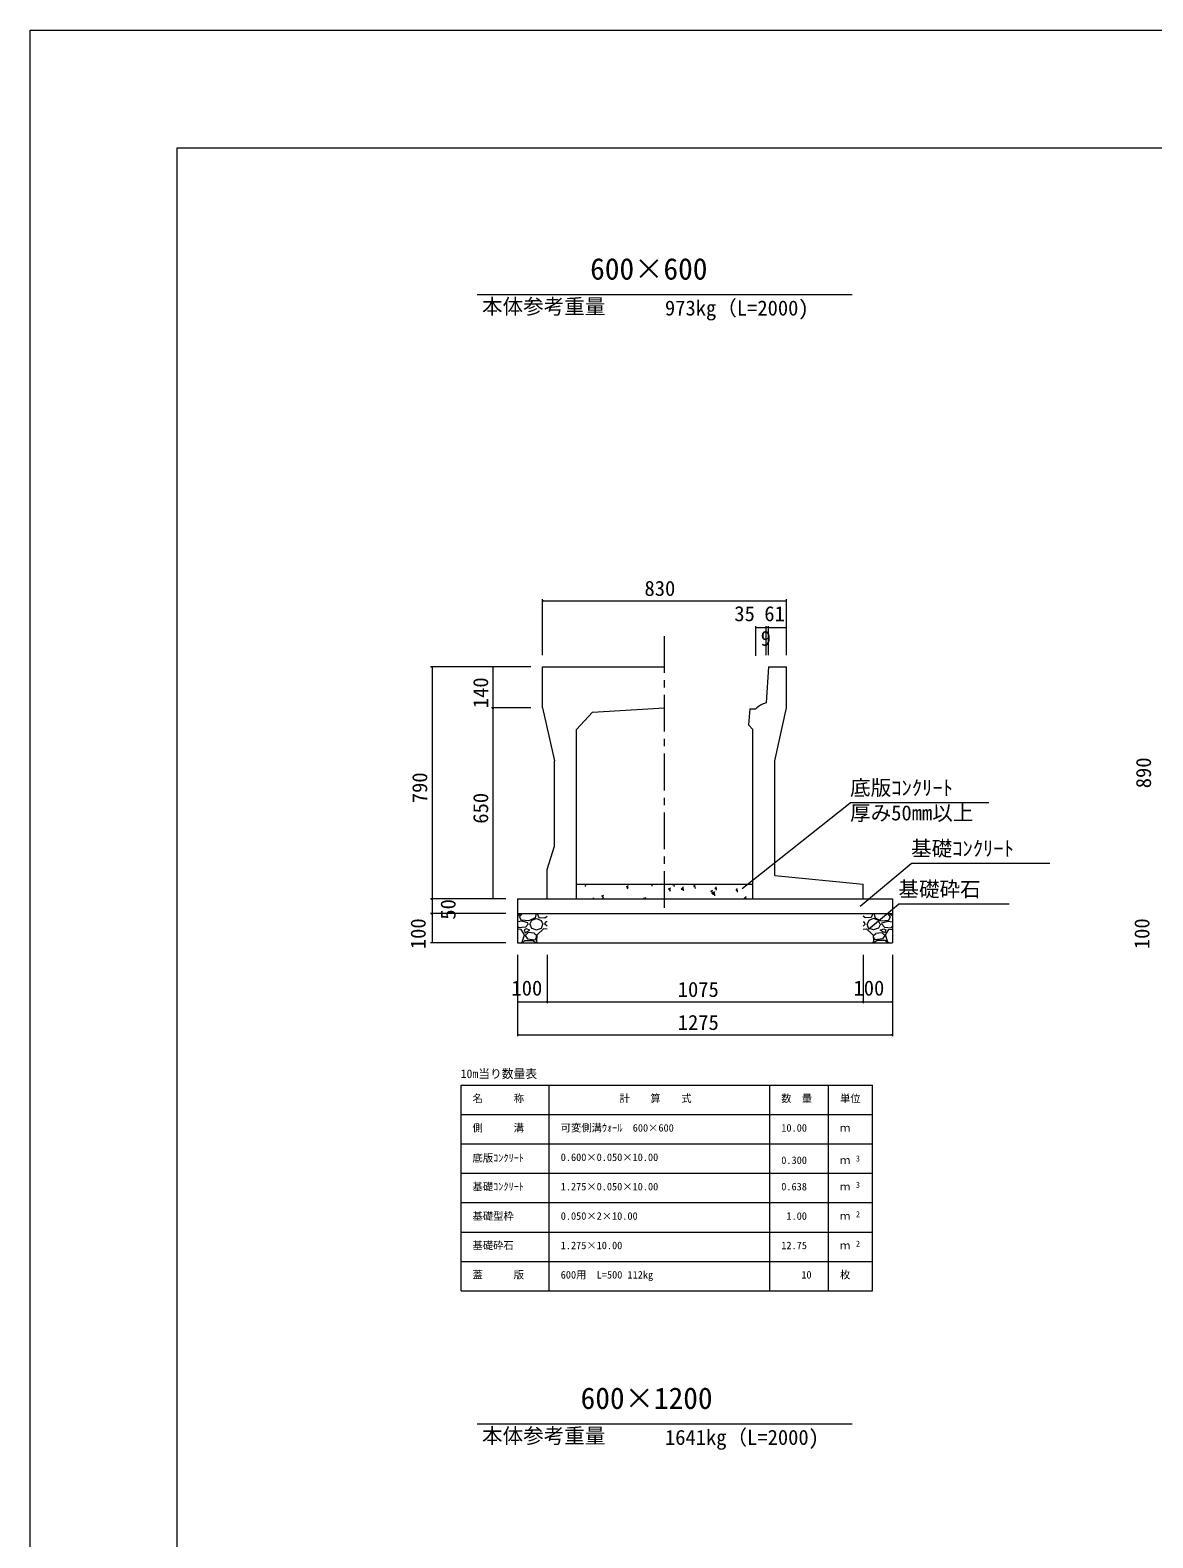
# Model space of a CAD drawing. Units: millimetres on the paper, scale 1:20. Extents: x 0 to 841, y 0 to 594.
# Drawn here: x 0 to 190.9, y 337.5 to 594 of the extents above; entities that cross this region are included whole.
import ezdxf
from ezdxf.enums import TextEntityAlignment as Align

# ---------------------------------------------------------------- set-up
doc = ezdxf.new("R2010")
doc.units = ezdxf.units.MM
doc.linetypes.add('USER2', pattern=[10, 6.25, -1.25, 1.25, -1.25])
for name, color, linetype, lineweight in [('D-STR-DIM（寸法）', 7, 'Continuous', 18), ('D-STR-HTXT（旗揚げ）', 4, 'Continuous', 18), ('D-STR-STRn（構造物）', 5, 'Continuous', 18), ('D-STR（構造物外形線）', 1, 'Continuous', 18), ('D-TTL(外枠）', 2, 'Continuous', 18), ('DEFPOINTS_2', 8, 'Continuous', 18)]:
    doc.layers.add(name, color=color, linetype=linetype, lineweight=lineweight)
doc.layers.add('D-STR-TXT（文字）', color=7, linetype='Continuous')
doc.styles.add('ＭＳ ゴシック', font='')
doc.styles.get('ＭＳ ゴシック').set_extended_font_data('MS Gothic')

msp = doc.modelspace()

# ---------------------------------------------------------------- linework, layer by layer
at = {"layer": 'D-STR-DIM（寸法）'}
for p, q in [((87.154, 487.674), (87.154, 497.162)), ((87.154, 496.912), (87.304, 496.937)), ((87.154, 496.912), (87.174, 496.912)), ((87.304, 496.887), (87.154, 496.912)), ((87.174, 496.912), (128.634, 496.912)), ((128.504, 496.937), (128.654, 496.912)), ((128.654, 496.912), (128.504, 496.887)), ((128.654, 496.912), (128.634, 496.912)), ((128.654, 487.674), (128.654, 497.162)), ((123.414, 487.509), (123.414, 492.58)), ((125.163, 487.642), (125.163, 492.58)), ((125.163, 487.642), (125.163, 492.58)), ((125.604, 487.674), (125.604, 492.58)), ((125.604, 487.674), (125.604, 492.58)), ((128.654, 487.674), (128.654, 492.58)), ((123.414, 492.33), (123.564, 492.355)), ((123.414, 492.33), (123.434, 492.33)), ((123.564, 492.305), (123.414, 492.33)), ((123.434, 492.33), (125.143, 492.33)), ((125.013, 492.355), (125.163, 492.33)), ((125.163, 492.33), (125.013, 492.305)), ((125.163, 492.33), (125.143, 492.33)), ((125.163, 492.33), (125.313, 492.355)), ((125.163, 492.33), (125.183, 492.33)), ((125.313, 492.305), (125.163, 492.33)), ((125.584, 492.33), (125.183, 492.33)), ((125.454, 492.355), (125.604, 492.33)), ((125.604, 492.33), (125.454, 492.305)), ((125.604, 492.33), (125.584, 492.33)), ((125.604, 492.33), (125.754, 492.355)), ((125.604, 492.33), (125.624, 492.33)), ((125.754, 492.305), (125.604, 492.33)), ((125.624, 492.33), (128.634, 492.33)), ((128.504, 492.355), (128.654, 492.33)), ((128.654, 492.33), (128.504, 492.305)), ((128.654, 492.33), (128.634, 492.33)), ((85.154, 485.674), (68.107, 485.674)), ((68.332, 485.524), (68.357, 485.674)), ((68.357, 485.674), (68.357, 485.654)), ((68.357, 485.674), (68.382, 485.524)), ((68.357, 485.654), (68.357, 446.194)), ((85.154, 485.674), (78.468, 485.674)), ((78.693, 485.524), (78.718, 485.674)), ((78.718, 485.674), (78.718, 485.654)), ((78.718, 485.674), (78.743, 485.524)), ((78.718, 485.654), (78.718, 478.694)), ((85.154, 478.674), (78.468, 478.674)), ((85.154, 478.674), (78.468, 478.674)), ((78.718, 478.674), (78.693, 478.824)), ((78.693, 478.524), (78.718, 478.674)), ((78.743, 478.824), (78.718, 478.674)), ((78.718, 478.674), (78.718, 478.694)), ((78.718, 478.674), (78.718, 478.654)), ((78.718, 478.674), (78.743, 478.524)), ((78.718, 478.654), (78.718, 446.194)), ((80.904, 446.174), (68.107, 446.174)), ((80.904, 446.174), (68.107, 446.174)), ((68.357, 446.174), (68.332, 446.324)), ((68.332, 446.024), (68.357, 446.174)), ((68.382, 446.324), (68.357, 446.174)), ((68.357, 446.174), (68.357, 446.194)), ((68.357, 446.174), (68.357, 446.154)), ((68.357, 446.174), (68.382, 446.024)), ((68.357, 446.154), (68.357, 443.694)), ((80.904, 446.174), (78.468, 446.174)), ((78.718, 446.174), (78.693, 446.324)), ((78.743, 446.324), (78.718, 446.174)), ((78.718, 446.174), (78.718, 446.194)), ((80.904, 443.674), (68.107, 443.674)), ((80.904, 443.674), (68.107, 443.674)), ((68.357, 443.674), (68.332, 443.824)), ((68.332, 443.524), (68.357, 443.674)), ((68.382, 443.824), (68.357, 443.674)), ((68.357, 443.674), (68.357, 443.694)), ((68.357, 443.674), (68.357, 443.654)), ((68.357, 443.674), (68.382, 443.524)), ((68.357, 443.654), (68.357, 438.694)), ((68.357, 438.674), (68.332, 438.824)), ((68.382, 438.824), (68.357, 438.674)), ((80.904, 438.674), (68.107, 438.674)), ((68.357, 438.674), (68.357, 438.694)), ((82.904, 436.674), (82.904, 422.801)), ((82.904, 436.674), (82.904, 428.424)), ((87.904, 436.674), (87.904, 428.424)), ((87.904, 436.674), (87.904, 428.424)), ((141.654, 436.674), (141.654, 428.424)), ((141.654, 436.674), (141.654, 428.424)), ((146.654, 436.674), (146.654, 428.424)), ((146.654, 436.674), (146.654, 422.801)), ((82.904, 428.674), (83.054, 428.699)), ((82.904, 428.674), (82.924, 428.674)), ((83.054, 428.649), (82.904, 428.674)), ((82.924, 428.674), (87.884, 428.674)), ((87.754, 428.699), (87.904, 428.674)), ((87.904, 428.674), (87.754, 428.649)), ((87.904, 428.674), (87.884, 428.674)), ((87.904, 428.674), (88.054, 428.699)), ((87.904, 428.674), (87.924, 428.674)), ((88.054, 428.649), (87.904, 428.674)), ((87.924, 428.674), (141.634, 428.674)), ((141.504, 428.699), (141.654, 428.674)), ((141.654, 428.674), (141.504, 428.649)), ((141.654, 428.674), (141.634, 428.674)), ((141.654, 428.674), (141.804, 428.699)), ((141.654, 428.674), (141.674, 428.674)), ((141.804, 428.649), (141.654, 428.674)), ((141.674, 428.674), (146.634, 428.674)), ((146.504, 428.699), (146.654, 428.674)), ((146.654, 428.674), (146.504, 428.649)), ((146.654, 428.674), (146.634, 428.674)), ((82.904, 423.051), (83.054, 423.076)), ((82.904, 423.051), (82.924, 423.051)), ((83.054, 423.026), (82.904, 423.051)), ((82.924, 423.051), (146.634, 423.051)), ((146.504, 423.076), (146.654, 423.051)), ((146.654, 423.051), (146.504, 423.026)), ((146.654, 423.051), (146.634, 423.051))]:
    msp.add_line(p, q, dxfattribs=at)
at = {"layer": 'D-STR-DIM（寸法）', "linetype": 'USER2'}
msp.add_line((107.904, 444.646), (107.904, 491.621), dxfattribs=at)
at = {"layer": 'D-STR-HTXT（旗揚げ）'}
for p, q in [((76.012, 549), (139.796, 549)), ((121.098, 447.939), (139.448, 462.534)), ((163.046, 462.534), (139.448, 462.534)), ((141.173, 444.943), (149.819, 452.207)), ((173.417, 452.207), (149.819, 452.207)), ((142.585, 441.014), (147.669, 445.276)), ((166.532, 445.276), (147.669, 445.276)), ((73.277, 414.486), (143.277, 414.486)), ((73.277, 379.486), (73.277, 414.486)), ((88.277, 379.486), (88.277, 414.486)), ((125.777, 379.486), (125.777, 414.486)), ((135.777, 398.486), (135.777, 414.486)), ((135.777, 379.486), (135.777, 414.486)), ((143.277, 379.486), (143.277, 414.486)), ((73.277, 409.486), (143.277, 409.486)), ((73.277, 404.486), (143.277, 404.486)), ((73.277, 399.486), (143.277, 399.486)), ((73.277, 394.486), (143.277, 394.486)), ((73.277, 389.486), (143.277, 389.486)), ((73.277, 384.486), (143.277, 384.486)), ((73.277, 379.486), (143.277, 379.486)), ((76.012, 356.833), (139.796, 356.833))]:
    msp.add_line(p, q, dxfattribs=at)
at = {"layer": 'D-STR-STRn（構造物）', "color": 7}
for p, q in [((92.904, 448.674), (122.904, 448.674)), ((94.275, 448.674), (94.47, 448.542)), ((94.43, 448.265), (94.531, 448.568)), ((97.206, 446.697), (97.556, 446.831)), ((97.206, 446.697), (97.455, 446.529)), ((97.414, 446.252), (97.516, 446.554)), ((101.407, 448.31), (101.757, 448.444)), ((101.407, 448.31), (101.656, 448.142)), ((101.615, 447.865), (101.717, 448.167)), ((104.392, 446.296), (104.742, 446.431)), ((105.399, 448.659), (105.413, 448.674)), ((105.399, 448.659), (105.843, 448.59)), ((105.8, 448.368), (105.764, 448.674)), ((105.976, 448.582), (105.96, 448.674)), ((108.593, 447.909), (108.943, 448.043)), ((108.593, 447.909), (108.842, 447.741)), ((108.801, 447.464), (108.902, 447.767)), ((109.304, 448.573), (109.388, 448.674)), ((109.304, 448.573), (109.602, 448.547)), ((109.563, 448.269), (109.505, 448.582)), ((110.735, 447.831), (111.124, 448.237)), ((110.735, 447.831), (111.18, 447.762)), ((111.136, 447.54), (111.081, 448.015)), ((112.89, 448.259), (113.131, 448.546)), ((112.89, 448.259), (113.189, 448.233)), ((113.149, 447.955), (113.091, 448.268)), ((115.778, 447.509), (116.128, 447.643)), ((115.778, 447.509), (116.027, 447.341)), ((115.987, 447.064), (116.088, 447.366)), ((116.071, 447.004), (116.461, 447.409)), ((116.071, 447.004), (116.516, 446.935)), ((116.472, 446.712), (116.417, 447.187)), ((116.476, 447.945), (116.717, 448.232)), ((116.476, 447.945), (116.775, 447.919)), ((116.735, 447.641), (116.678, 447.955)), ((120.063, 447.631), (120.304, 447.919)), ((120.063, 447.632), (120.361, 447.605)), ((120.322, 447.327), (120.264, 447.641)), ((121.407, 446.176), (121.797, 446.582)), ((95.742, 446.174), (95.893, 446.354)), ((104.392, 446.296), (104.574, 446.174)), ((121.407, 446.176), (121.422, 446.174)), ((121.775, 446.174), (121.753, 446.36))]:
    msp.add_line(p, q, dxfattribs=at)
at = {"layer": 'D-STR-STRn（構造物）'}
for p, q in [((82.904, 446.174), (82.904, 438.674)), ((82.904, 446.174), (146.654, 446.174)), ((146.654, 446.174), (146.654, 438.674)), ((82.904, 443.674), (146.654, 443.674)), ((82.904, 443.239), (83.467, 443.674)), ((83.667, 442.366), (82.904, 442.285)), ((83.111, 441.288), (82.904, 441.514)), ((84.259, 441.374), (83.109, 441.274)), ((83.213, 443.122), (83.709, 443.674)), ((83.572, 442.519), (83.222, 443.119)), ((84.809, 442.432), (83.559, 442.532)), ((84.661, 442.124), (83.661, 442.374)), ((84.713, 441.872), (84.263, 441.372)), ((84.713, 441.868), (84.663, 442.118)), ((85.865, 442.968), (84.815, 442.418)), ((84.958, 441.873), (85.258, 441.173)), ((85.011, 441.871), (85.311, 442.571)), ((85.313, 442.571), (86.113, 442.821)), ((86.064, 443.671), (85.864, 442.971)), ((86.111, 442.821), (86.911, 442.521)), ((86.235, 443.674), (86.504, 443.033)), ((86.51, 443.019), (87.56, 442.969)), ((86.913, 442.52), (87.213, 441.87)), ((86.961, 441.174), (87.211, 441.874)), ((87.904, 441.514), (87.561, 441.888)), ((87.562, 441.873), (87.712, 442.273)), ((87.563, 442.975), (87.904, 443.239)), ((87.904, 442.285), (87.717, 442.266)), ((141.995, 442.975), (141.654, 443.239)), ((141.654, 442.285), (141.841, 442.266)), ((141.654, 441.514), (141.997, 441.888)), ((141.996, 441.873), (141.846, 442.273)), ((143.048, 443.019), (141.998, 442.969)), ((142.644, 442.52), (142.344, 441.87)), ((142.597, 441.174), (142.347, 441.874)), ((143.447, 442.821), (142.647, 442.521)), ((143.323, 443.674), (143.053, 443.033)), ((144.245, 442.571), (143.445, 442.821)), ((143.494, 443.671), (143.694, 442.971)), ((143.693, 442.968), (144.743, 442.418)), ((144.546, 441.871), (144.246, 442.571)), ((144.6, 441.873), (144.3, 441.173)), ((144.748, 442.432), (145.998, 442.532)), ((144.845, 441.868), (144.895, 442.118)), ((144.845, 441.872), (145.295, 441.372)), ((144.897, 442.124), (145.897, 442.374)), ((145.299, 441.374), (146.449, 441.274)), ((146.345, 443.122), (145.848, 443.674)), ((145.891, 442.366), (146.654, 442.285)), ((145.985, 442.519), (146.335, 443.119)), ((146.654, 443.239), (146.091, 443.674)), ((146.447, 441.288), (146.654, 441.514)), ((83.514, 440.966), (82.904, 441.017)), ((83.467, 438.674), (83.663, 438.825)), ((84.074, 440.074), (83.524, 440.974)), ((83.663, 438.82), (84.063, 440.07)), ((83.709, 438.674), (84.113, 439.122)), ((84.011, 440.922), (84.211, 440.422)), ((84.362, 441.07), (84.012, 440.92)), ((84.113, 439.122), (85.413, 439.122)), ((84.211, 440.423), (84.961, 440.873)), ((84.211, 439.973), (84.611, 439.373)), ((84.712, 440.471), (84.212, 439.971)), ((84.964, 440.872), (84.364, 441.072)), ((84.614, 439.369), (85.864, 439.219)), ((85.718, 440.324), (84.718, 440.474)), ((85.259, 441.168), (86.109, 440.918)), ((85.411, 439.133), (86.061, 438.683)), ((86.123, 439.961), (85.723, 440.311)), ((85.864, 439.222), (86.114, 439.672)), ((86.104, 438.983), (86.235, 438.674)), ((86.16, 440.024), (86.11, 438.974)), ((86.113, 439.672), (86.113, 439.972)), ((86.115, 440.918), (86.965, 441.168)), ((87.314, 441.071), (86.164, 440.021)), ((87.904, 441.017), (87.314, 441.066)), ((141.654, 441.017), (142.244, 441.066)), ((142.244, 441.071), (143.394, 440.021)), ((143.443, 440.918), (142.593, 441.168)), ((143.453, 438.983), (143.323, 438.674)), ((143.398, 440.024), (143.448, 438.974)), ((143.435, 439.961), (143.835, 440.311)), ((143.694, 439.222), (143.444, 439.672)), ((143.445, 439.672), (143.445, 439.972)), ((144.299, 441.168), (143.449, 440.918)), ((144.147, 439.133), (143.497, 438.683)), ((144.944, 439.369), (143.694, 439.219)), ((143.839, 440.324), (144.839, 440.474)), ((145.445, 439.122), (144.145, 439.122)), ((144.594, 440.872), (145.194, 441.072)), ((145.347, 440.423), (144.597, 440.873)), ((144.845, 440.471), (145.345, 439.971)), ((145.347, 439.973), (144.947, 439.373)), ((145.196, 441.07), (145.546, 440.92)), ((145.547, 440.922), (145.347, 440.422)), ((145.848, 438.674), (145.445, 439.122)), ((145.484, 440.074), (146.034, 440.974)), ((145.895, 438.82), (145.495, 440.07)), ((146.091, 438.674), (145.895, 438.825)), ((146.044, 440.966), (146.654, 441.017)), ((82.904, 438.674), (116.404, 438.674)), ((82.904, 438.674), (146.654, 438.674))]:
    msp.add_line(p, q, dxfattribs=at)
at = {"layer": 'D-STR（構造物外形線）'}
for p, q in [((87.154, 485.674), (107.904, 485.674)), ((87.154, 478.674), (87.154, 485.674)), ((125.604, 485.674), (125.163, 479.511)), ((125.604, 485.674), (128.654, 485.674)), ((128.654, 478.674), (128.654, 485.674)), ((87.154, 478.674), (89.154, 469.674)), ((92.904, 475.024), (95.649, 477.938)), ((95.649, 477.938), (107.904, 478.674)), ((122.414, 478.524), (122.184, 475.788)), ((122.414, 478.524), (123.414, 478.524)), ((126.654, 469.674), (128.654, 478.674)), ((92.904, 446.174), (92.904, 475.024)), ((122.184, 475.788), (122.904, 475.024)), ((122.904, 446.174), (122.904, 475.024)), ((89.154, 455.174), (89.154, 469.674)), ((126.654, 450.174), (126.654, 469.674)), ((87.904, 451.174), (89.154, 455.174)), ((87.904, 446.174), (87.904, 451.174)), ((126.654, 450.174), (141.654, 448.674)), ((141.654, 446.174), (141.654, 448.674)), ((87.904, 446.174), (92.904, 446.174)), ((122.904, 446.174), (127.904, 446.174)), ((122.904, 446.174), (141.654, 446.174))]:
    msp.add_line(p, q, dxfattribs=at)
msp.add_arc((126.191, 475.645), 4, 104.89309, 133.9699, dxfattribs=at)
at = {"layer": 'D-TTL(外枠）'}
for p, q in [((25, 574), (820, 574)), ((25, 20), (25, 574))]:
    msp.add_line(p, q, dxfattribs=at)
at = {"layer": 'DEFPOINTS_2'}
for p, q in [((0, 0), (0, 594)), ((0, 594), (841, 594))]:
    msp.add_line(p, q, dxfattribs=at)

# ---------------------------------------------------------------- texts
at = {"layer": 'D-STR-DIM（寸法）', "style": 'ＭＳ ゴシック'}
for s, p in [('830', (104.484, 496.962)), ('35', (119.767, 492.655)), ('61', (124.864, 492.655)), ('9', (124.244, 488.459)), ('100', (81.86, 428.953)), ('1075', (110.142, 428.724)), ('100', (140.037, 428.953)), ('1275', (110.142, 423.101))]:
    msp.add_text(s, height=2.566, dxfattribs=at).set_placement(p, align=Align.BOTTOM_LEFT)
for s, p in [('140', (78.668, 478.629)), ('890', (191.409, 465.004)), ('790', (68.307, 462.459)), ('650', (78.668, 458.977)), ('50', (73.126, 442.641)), ('100', (68.032, 437.629)), ('100', (191.134, 437.629))]:
    msp.add_text(s, height=2.566, rotation=90, dxfattribs=at).set_placement(p, align=Align.BOTTOM_LEFT)
at = {"layer": 'D-STR-TXT（文字）', "style": 'ＭＳ ゴシック'}
for s, height, p in [('600×600', 3.666, (95.244, 550.449)), ('本体参考重量', 2.566, (76.843, 544.933)), ('973kg（L=2000)', 2.566, (107.963, 544.67)), ('底版ｺﾝｸﾘｰﾄ', 2.566, (139.448, 463.034)), ('厚み50mm以上', 2.566, (139.448, 458.762)), ('基礎ｺﾝｸﾘｰﾄ', 2.566, (149.819, 452.707)), ('基礎砕石', 2.566, (147.669, 445.776)), ('10m当り数量表', 1.466, (73.222, 415.249)), ('名\u3000\u3000\u3000称', 1.283, (75.238, 411.187)), ('計\u3000\u3000算\u3000\u3000式', 1.283, (100.242, 411.187)), ('数\u3000量', 1.283, (127.738, 411.187)), ('単位', 1.283, (137.738, 411.187)), ('側\u3000\u3000\u3000溝', 1.283, (75.238, 406.187)), ('可変側溝ｳｫｰﾙ\u3000600×600', 1.283, (90.238, 406.187)), ('10.00', 1.283, (127.751, 406.187)), ('ｍ', 1.283, (137.738, 406.187)), ('底版ｺﾝｸﾘｰﾄ', 1.283, (75.238, 401.055)), ('0.600×0.050×10.00', 1.283, (90.238, 401.187)), ('0.300', 1.283, (127.751, 400.687)), ('ｍ', 1.283, (137.738, 400.687)), ('3', 1.026, (140.439, 401.19)), ('基礎ｺﾝｸﾘｰﾄ', 1.283, (75.238, 396.187)), ('1.275×0.050×10.00', 1.283, (90.238, 396.187)), ('0.638', 1.283, (127.751, 396.187)), ('3', 1.026, (140.439, 396.69)), ('ｍ', 1.283, (137.738, 396.187)), ('基礎型枠', 1.283, (75.238, 391.187)), ('0.050×2×10.00', 1.283, (90.238, 391.187)), (' 1.00', 1.283, (127.751, 391.187)), ('ｍ', 1.283, (137.738, 391.187)), ('2', 1.026, (140.439, 391.69)), ('基礎砕石', 1.283, (75.238, 386.187)), ('1.275×10.00', 1.283, (90.238, 386.187)), ('12.75', 1.283, (127.751, 386.187)), ('ｍ', 1.283, (137.738, 386.187)), ('2', 1.026, (140.439, 386.69)), ('蓋\u3000\u3000\u3000版', 1.283, (75.238, 381.187)), ('600用\u3000L=500 112kg', 1.283, (90.238, 381.187)), ('10', 1.283, (131.163, 381.187)), ('枚', 1.283, (137.738, 381.187)), ('600×1200', 3.666, (93.62, 358.281)), ('本体参考重量', 2.566, (76.843, 352.766)), ('1641kg（L=2000)', 2.566, (107.963, 352.502))]:
    msp.add_text(s, height=height, dxfattribs=at).set_placement(p, align=Align.BOTTOM_LEFT)

doc.saveas('drawing.dxf')
